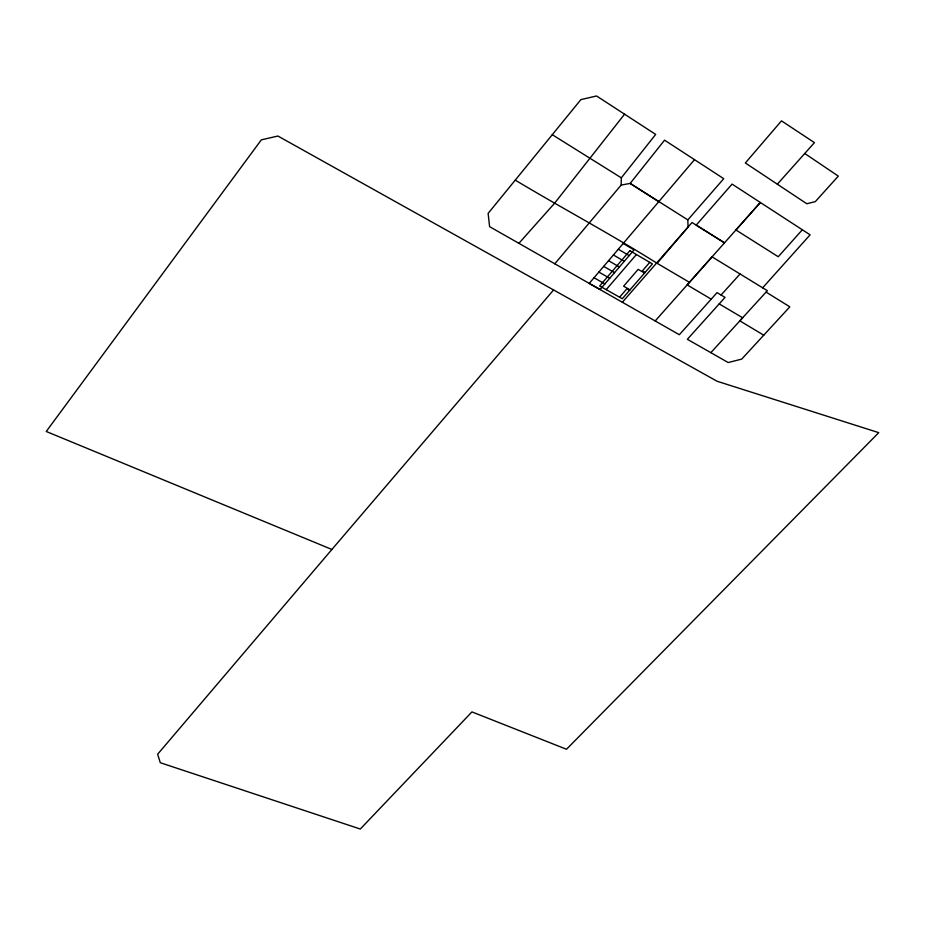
<?xml version="1.0" encoding="UTF-8"?>
<svg xmlns="http://www.w3.org/2000/svg" width="925" height="925" viewBox="0 0 925 925"><rect width="100%" height="100%" fill="white"/><g stroke="black" fill="none" stroke-linecap="round" stroke-linejoin="round"><path stroke-width="1.39" d="M554.792 263.787L621.161 185.069L621.311 177.843L655.686 134.414L596.556 95.969L580.888 99.611L488.123 213.398L489.603 226.648L679.343 334.723L717.06 292.635L725.05 297.376L687.368 339.29L728.195 362.542L741.746 359.097L789.823 306.834L766.073 292.103M624.583 114.18L554.433 203.419L518.902 243.333M623.265 243.518L634.087 249.877L600.082 289.502L589.225 283.397L694.525 159.667M331.902 549.462L157.643 754.222L160.302 762.72L360.288 829.031L471.947 711.903L566.493 749.262L878.75 432.657L717.106 381.262L277.916 136.033L261.336 139.848L46.25 431.478L331.902 549.462L553.589 289.953M622.352 302.255L692.027 222.497L724.506 242.836L696.213 225.133L732.068 184.098L810.103 234.834L762.639 287.814M515.237 180.132C562.284 208.298 610.673 234.094 657.12 263.301L688.05 227.145L687.83 219.896L723.743 178.675L664.555 140.172L630.156 183.416L621.161 185.069M606.199 289.652L636.412 254.525M619.588 297.203L626.861 288.808L629.567 290.346M649.755 262.353L642.378 270.875L645.083 272.447M655.178 320.963L760.35 202.459L735.93 229.99L778.26 256.745L802.322 229.782M777.347 184.191L814.439 142.635L781.486 120.863L745.353 162.973L806.785 203.743L815.307 201.638L838.316 176.12L804.762 153.492M721.061 295.017L740.058 273.985M710.851 352.656L742.648 317.784L719.211 303.897M594.047 277.754L604.892 283.906M598.868 272.089L609.725 278.275M630.006 289.837L623.623 286.195L638.169 269.348L644.552 273.048M603.724 266.412L614.57 272.632M608.581 260.711L619.426 266.967M613.46 254.999L624.294 261.289M618.351 249.264L629.185 255.601M657.12 263.301L689.46 282.333M711.244 299.168L687.183 284.912L712.065 256.861L767.357 290.693L739.838 320.848L763.761 335.185M552.271 134.703L621.311 177.843M659.005 201.87L630.156 183.416L687.83 219.896M629.89 250.698L599.666 285.964L622.294 298.729L652.449 263.937L629.89 250.698"/></g></svg>
